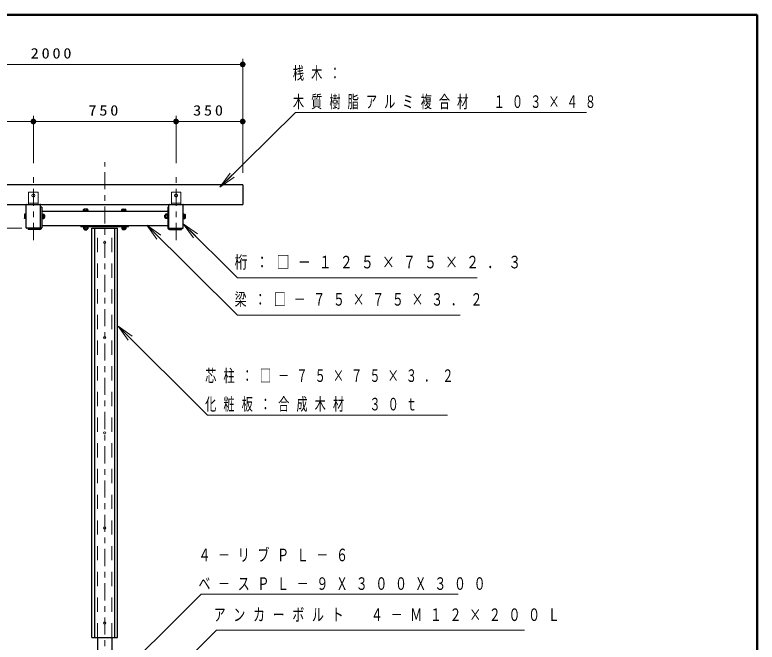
# Model space of a CAD drawing. Units: millimetres on the paper, with parts at other scales. Extents: x -385 to 0, y 0 to 267.
# Drawn here: x -130 to 0, y 157.1 to 267 of the extents above; entities that cross this region are included whole.
import ezdxf

# ---------------------------------------------------------------- set-up
doc = ezdxf.new("R2010")
doc.units = ezdxf.units.MM
doc.linetypes.add('USER1', pattern=[4.5, 2.5, -2])
doc.linetypes.add('USER2', pattern=[6, 3, -1, 1, -1])
doc.layers.add('LY_1', color=7, linetype='Continuous', lineweight=25)
doc.layers.add('LY_2', color=7, linetype='Continuous', lineweight=13)
doc.styles.add('ＭＳ ゴシック', font='')
doc.styles.get('ＭＳ ゴシック').set_extended_font_data('MS Gothic')

# ---------------------------------------------------------------- blocks, each defined once
blk = doc.blocks.new('filled_dot')
at = {"color": 0, "linetype": 'Continuous', "lineweight": -2, "const_width": 1.25}
blk.add_lwpolyline([(-0.625, 0, 1), (0.625, 0, 1)], format="xyb", close=True, dxfattribs=at)

msp = doc.modelspace()

# ---------------------------------------------------------------- linework, layer by layer
at = {"layer": 'LY_1', "lineweight": 13}
for p, q in [((-90.124, 239.322), (-90.124, 259.322)), ((-156.791, 258.322), (-90.124, 258.322)), ((-126.791, 241), (-126.791, 249.322)), ((-101.791, 241), (-101.791, 249.322)), ((-156.791, 248.322), (-126.791, 248.322)), ((-126.791, 248.322), (-101.791, 248.322)), ((-101.791, 248.322), (-90.124, 248.322)), ((-94.107, 236.806), (-92.324, 239.27)), ((-94.107, 236.806), (-91.973, 238.914)), ((-91.621, 238.559), (-94.107, 236.806)), ((-127.624, 235.955), (-125.958, 235.955)), ((-127.624, 233.789), (-127.624, 235.955)), ((-125.958, 235.955), (-125.958, 233.789)), ((-102.624, 235.955), (-102.624, 233.789)), ((-100.958, 235.955), (-102.624, 235.955)), ((-100.958, 233.789), (-100.958, 235.955)), ((-127.624, 233.989), (-125.958, 233.989)), ((-127.624, 233.789), (-125.958, 233.789)), ((-100.958, 233.989), (-102.624, 233.989)), ((-98.772, 227.936), (-100.541, 230.41)), ((-100.541, 230.41), (-98.066, 228.644)), ((-100.541, 230.41), (-98.419, 228.29)), ((-128.841, 229.622), (-167.791, 229.622)), ((-105.163, 227.703), (-106.94, 230.172)), ((-106.94, 230.172), (-104.459, 228.413)), ((-106.94, 230.172), (-104.811, 228.058)), ((-110.185, 210.003), (-111.961, 212.471)), ((-111.961, 212.471), (-109.48, 210.712)), ((-111.961, 212.471), (-109.832, 210.357))]:
    msp.add_line(p, q, dxfattribs=at)
at = {"layer": 'LY_1', "linetype": 'USER2', "lineweight": 13}
for p, q in [((-114.291, 128.441), (-114.291, 241.202)), ((-126.791, 227.554), (-126.791, 238.6)), ((-101.791, 227.554), (-101.791, 238.6))]:
    msp.add_line(p, q, dxfattribs=at)
at = {"layer": 'LY_1', "color": 40}
for p, q in [((-90.125, 237.222), (-156.791, 237.222)), ((-90.125, 237.222), (-90.125, 233.789)), ((-156.791, 233.789), (-90.125, 233.789))]:
    msp.add_line(p, q, dxfattribs=at)
at = {"layer": 'LY_1'}
for p, q in [((-128.041, 229.722), (-128.041, 233.689)), ((-127.941, 233.789), (-125.641, 233.789)), ((-125.541, 229.722), (-125.541, 233.689)), ((-125.341, 233.289), (-125.541, 233.289)), ((-125.341, 233.289), (-125.341, 229.722)), ((-117.99, 232.917), (-117.924, 232.955)), ((-117.99, 232.705), (-117.99, 232.917)), ((-117.324, 232.955), (-117.924, 232.955)), ((-117.807, 232.705), (-117.807, 232.917)), ((-117.442, 232.705), (-117.442, 232.917)), ((-117.259, 232.917), (-117.324, 232.955)), ((-117.259, 232.705), (-117.259, 232.917)), ((-111.323, 232.917), (-111.258, 232.955)), ((-111.323, 232.705), (-111.323, 232.917)), ((-111.258, 232.955), (-110.658, 232.955)), ((-111.141, 232.705), (-111.141, 232.917)), ((-110.775, 232.705), (-110.775, 232.917)), ((-110.592, 232.917), (-110.658, 232.955)), ((-110.592, 232.705), (-110.592, 232.917)), ((-103.241, 233.289), (-103.241, 229.722)), ((-103.241, 233.289), (-103.041, 233.289)), ((-103.041, 229.722), (-103.041, 233.689)), ((-102.941, 233.789), (-100.641, 233.789)), ((-100.541, 229.722), (-100.541, 233.689)), ((-128.337, 232.071), (-128.374, 232.005)), ((-128.374, 232.005), (-128.374, 231.405)), ((-128.124, 232.071), (-128.337, 232.071)), ((-128.124, 231.888), (-128.337, 231.888)), ((-128.124, 231.522), (-128.337, 231.522)), ((-128.124, 232.105), (-128.041, 232.105)), ((-128.124, 231.305), (-128.124, 232.105)), ((-128.041, 231.305), (-128.041, 232.105)), ((-125.341, 232.622), (-103.241, 232.622)), ((-125.341, 232.105), (-125.258, 232.105)), ((-125.341, 232.105), (-125.341, 231.305)), ((-125.258, 232.105), (-125.258, 231.305)), ((-125.258, 232.071), (-124.962, 232.071)), ((-125.258, 232.071), (-125.258, 231.34)), ((-125.258, 231.888), (-124.962, 231.888)), ((-125.258, 231.522), (-124.962, 231.522)), ((-124.962, 232.071), (-124.924, 232.005)), ((-124.924, 231.405), (-124.924, 232.005)), ((-124.924, 231.905), (-124.791, 231.905)), ((-124.924, 231.505), (-124.791, 231.505)), ((-124.791, 231.505), (-124.791, 231.905)), ((-118.024, 232.622), (-118.024, 232.705)), ((-118.024, 232.705), (-117.224, 232.705)), ((-118.024, 232.622), (-117.224, 232.622)), ((-117.224, 232.705), (-117.224, 232.622)), ((-111.358, 232.705), (-111.358, 232.622)), ((-110.558, 232.705), (-111.358, 232.705)), ((-110.558, 232.622), (-111.358, 232.622)), ((-110.558, 232.622), (-110.558, 232.705)), ((-103.791, 231.505), (-103.791, 231.905)), ((-103.658, 231.905), (-103.791, 231.905)), ((-103.658, 231.505), (-103.791, 231.505)), ((-103.62, 232.071), (-103.658, 232.005)), ((-103.658, 231.405), (-103.658, 232.005)), ((-103.324, 232.071), (-103.62, 232.071)), ((-103.324, 231.888), (-103.62, 231.888)), ((-103.324, 231.522), (-103.62, 231.522)), ((-103.241, 232.105), (-103.324, 232.105)), ((-103.324, 232.105), (-103.324, 231.305)), ((-103.324, 232.071), (-103.324, 231.34)), ((-103.241, 232.105), (-103.241, 231.305)), ((-100.458, 232.105), (-100.541, 232.105)), ((-100.541, 231.305), (-100.541, 232.105)), ((-100.458, 231.305), (-100.458, 232.105)), ((-100.458, 232.071), (-100.246, 232.071)), ((-100.458, 231.888), (-100.246, 231.888)), ((-100.458, 231.522), (-100.246, 231.522)), ((-100.246, 232.071), (-100.208, 232.005)), ((-100.208, 232.005), (-100.208, 231.405)), ((-128.337, 231.34), (-128.374, 231.405)), ((-128.124, 231.34), (-128.337, 231.34)), ((-128.041, 231.305), (-128.124, 231.305)), ((-125.258, 231.305), (-125.341, 231.305)), ((-125.258, 231.34), (-124.962, 231.34)), ((-124.962, 231.34), (-124.924, 231.405)), ((-103.62, 231.34), (-103.658, 231.405)), ((-103.324, 231.34), (-103.62, 231.34)), ((-103.324, 231.305), (-103.241, 231.305)), ((-100.541, 231.305), (-100.458, 231.305)), ((-100.458, 231.34), (-100.246, 231.34)), ((-100.246, 231.34), (-100.208, 231.405)), ((-125.641, 229.622), (-127.941, 229.622)), ((-127.708, 229.622), (-127.708, 229.422)), ((-125.641, 229.422), (-127.708, 229.422)), ((-125.341, 230.122), (-103.241, 230.122)), ((-118.458, 229.922), (-118.458, 230.122)), ((-118.458, 229.922), (-110.124, 229.922)), ((-118.024, 229.839), (-118.024, 229.922)), ((-117.224, 229.922), (-118.024, 229.922)), ((-117.224, 229.839), (-118.024, 229.839)), ((-117.99, 229.839), (-117.99, 229.543)), ((-117.259, 229.839), (-117.99, 229.839)), ((-117.99, 229.543), (-117.924, 229.505)), ((-117.924, 229.505), (-117.324, 229.505)), ((-117.824, 229.505), (-117.824, 229.372)), ((-117.824, 229.372), (-117.424, 229.372)), ((-117.807, 229.839), (-117.807, 229.543)), ((-117.442, 229.839), (-117.442, 229.543)), ((-117.424, 229.505), (-117.424, 229.372)), ((-117.259, 229.543), (-117.324, 229.505)), ((-117.259, 229.839), (-117.259, 229.543)), ((-117.224, 229.922), (-117.224, 229.839)), ((-116.541, 229.622), (-112.041, 229.622)), ((-116.541, 157.955), (-116.541, 229.622)), ((-116.041, 157.955), (-116.041, 229.622)), ((-112.541, 157.955), (-112.541, 229.622)), ((-112.041, 157.955), (-112.041, 229.622)), ((-111.358, 229.922), (-111.358, 229.839)), ((-111.358, 229.922), (-110.558, 229.922)), ((-111.358, 229.839), (-110.558, 229.839)), ((-111.323, 229.839), (-111.323, 229.543)), ((-111.323, 229.839), (-110.592, 229.839)), ((-111.323, 229.543), (-111.258, 229.505)), ((-110.658, 229.505), (-111.258, 229.505)), ((-111.158, 229.505), (-111.158, 229.372)), ((-110.758, 229.372), (-111.158, 229.372)), ((-111.141, 229.839), (-111.141, 229.543)), ((-110.775, 229.839), (-110.775, 229.543)), ((-110.758, 229.505), (-110.758, 229.372)), ((-110.592, 229.543), (-110.658, 229.505)), ((-110.592, 229.839), (-110.592, 229.543)), ((-110.558, 229.839), (-110.558, 229.922)), ((-110.124, 229.922), (-110.124, 230.122)), ((-102.941, 229.622), (-100.641, 229.622)), ((-102.941, 229.422), (-100.874, 229.422)), ((-100.874, 229.622), (-100.874, 229.422)), ((-116.541, 157.955), (-112.041, 157.955)), ((-115.541, 157.955), (-115.541, 146.589)), ((-113.041, 157.955), (-113.041, 146.589))]:
    msp.add_line(p, q, dxfattribs=at)
at = {"layer": 'LY_1', "linetype": 'USER1', "lineweight": 13}
for p, q in [((-115.541, 157.955), (-115.541, 229.922)), ((-113.041, 157.955), (-113.041, 229.922))]:
    msp.add_line(p, q, dxfattribs=at)
at = {"layer": 'LY_1', "lineweight": 13}
for points in [[(-94.107, 236.806), (-80.881, 249.873), (-29.881, 249.873)], [(-100.541, 230.41), (-91.047, 220.923), (-49.047, 220.923)], [(-106.94, 230.172), (-91.047, 214.39), (-52.047, 214.39)], [(-111.961, 212.471), (-96.265, 196.885), (-54.265, 196.885)], [(-114.191, 148.755), (-97.392, 165.538), (-52.392, 165.538)], [(-111.132, 142.82), (-94.735, 159.217), (-40.735, 159.217)]]:
    msp.add_lwpolyline(points, dxfattribs=at)
at = {"layer": 'LY_1', "color": 40, "lineweight": 13}
for centre in [(-126.791, 235.355), (-126.791, 235.355), (-101.791, 235.355), (-101.791, 235.355)]:
    msp.add_circle(centre, 0.267, dxfattribs=at)
at = {"layer": 'LY_1', "lineweight": 13}
for centre in [(-114.291, 227.122), (-114.291, 210.455), (-114.291, 193.789), (-114.291, 177.122), (-114.291, 160.455)]:
    msp.add_circle(centre, 0.2, dxfattribs=at)
at = {"layer": 'LY_1'}
for centre, radius, start, end in [((-127.941, 233.689), 0.1, 90, 180), ((-125.641, 233.689), 0.1, 0, 90), ((-117.899, 232.759), 0.183, 60.00001, 119.99999), ((-117.624, 232.495), 0.46, 66.57346, 113.42654), ((-117.35, 232.759), 0.183, 60.00001, 119.99999), ((-111.232, 232.759), 0.183, 60.00001, 119.99999), ((-110.958, 232.495), 0.46, 66.57346, 113.42654), ((-110.684, 232.759), 0.183, 60.00001, 119.99999), ((-102.941, 233.689), 0.1, 90, 180), ((-100.641, 233.689), 0.1, 0, 90), ((-127.915, 231.705), 0.46, 156.57346, 203.42654), ((-128.178, 231.979), 0.183, 150.00001, 209.99999), ((-128.178, 231.431), 0.183, 150.00001, 209.99999), ((-125.096, 231.979), 0.162, 325.61586, 34.38414), ((-125.539, 231.705), 0.605, 342.41211, 17.58789), ((-125.096, 231.431), 0.162, 325.61586, 34.38414), ((-103.486, 231.979), 0.162, 145.61587, 214.38413), ((-103.043, 231.705), 0.605, 162.41211, 197.58789), ((-103.486, 231.431), 0.162, 145.61587, 214.38413), ((-100.404, 231.979), 0.183, 330.00001, 29.99999), ((-100.668, 231.705), 0.46, 336.57346, 23.42654), ((-100.404, 231.431), 0.183, 330.00001, 29.99999), ((-127.941, 229.722), 0.1, 180, 270), ((-125.641, 229.722), 0.3, 270, 0), ((-125.641, 229.722), 0.1, 270, 0), ((-117.899, 229.677), 0.162, 235.61587, 304.38414), ((-117.624, 230.12), 0.605, 252.41211, 287.58789), ((-117.35, 229.677), 0.162, 235.61587, 304.38414), ((-111.232, 229.677), 0.162, 235.61587, 304.38414), ((-110.958, 230.12), 0.605, 252.41211, 287.58789), ((-110.684, 229.677), 0.162, 235.61587, 304.38414), ((-102.941, 229.722), 0.3, 180, 270), ((-102.941, 229.722), 0.1, 180, 270), ((-100.641, 229.722), 0.1, 270, 0)]:
    msp.add_arc(centre, radius, start, end, dxfattribs=at)
at = {"layer": 'LY_2', "lineweight": 50}
for p, q in [((0, 267), (-385, 267)), ((0, 0), (0, 267))]:
    msp.add_line(p, q, dxfattribs=at)

# ---------------------------------------------------------------- block references
at = {"layer": 'LY_1', "lineweight": 13, "xscale": 0.4, "yscale": 0.4, "rotation": 180}
for p in [(-90.124, 258.322), (-126.791, 248.322), (-101.791, 248.322), (-90.124, 248.322)]:
    msp.add_blockref('filled_dot', p, dxfattribs=at)
at = {"layer": 'LY_1', "lineweight": 13, "xscale": 0.4, "yscale": 0.4}
for p in [(-126.791, 248.322), (-101.791, 248.322)]:
    msp.add_blockref('filled_dot', p, dxfattribs=at)

# ---------------------------------------------------------------- texts
at = {"layer": 'LY_1', "style": 'ＭＳ ゴシック'}
for s, insert, char_height, attachment_point in [('\\T1.33;\\W1.15;2000', (-123.458, 259.322), 1.833, 8), ('\\T1.64;\\W0.65;桟木：', (-81.33, 256.673), 2.199, 4), ('\\T1.64;\\W0.65;木質樹脂アルミ複合材\u3000１０３×４８', (-81.33, 251.673), 2.199, 4), ('\\T1.33;\\W1.15;750', (-114.291, 249.322), 1.833, 8), ('\\T1.33;\\W1.15;350', (-95.958, 249.322), 1.833, 8), ('\\T1.64;\\W0.75;桁：□－１２５×７５×２．３', (-91.547, 223.573), 2.199, 4), ('\\T1.64;\\W0.7;梁：□－７５×７５×３．２', (-91.534, 217.04), 2.199, 4), ('\\T1.64;\\W0.65;芯柱：□－７５×７５×３．２', (-96.702, 203.685), 2.199, 4), ('\\T1.64;\\W0.65;化粧板：合成木材\u3000３０ｔ\u3000\u3000', (-96.702, 198.685), 2.199, 4), ('\\T1.64;\\W0.7;４－リブＰＬ－６', (-97.875, 172.338), 2.199, 4), ('\\T1.64;\\W0.7;ベ－スＰＬ－９Ｘ３００Ｘ３００', (-97.875, 167.338), 2.199, 4), ('\\T1.64;\\W0.7;アンカーボルト\u3000４－Ｍ１２×２００Ｌ', (-95.206, 161.867), 2.199, 4)]:
    msp.add_mtext(s, dxfattribs=dict(at, insert=insert, char_height=char_height, attachment_point=attachment_point))

doc.saveas('drawing.dxf')
